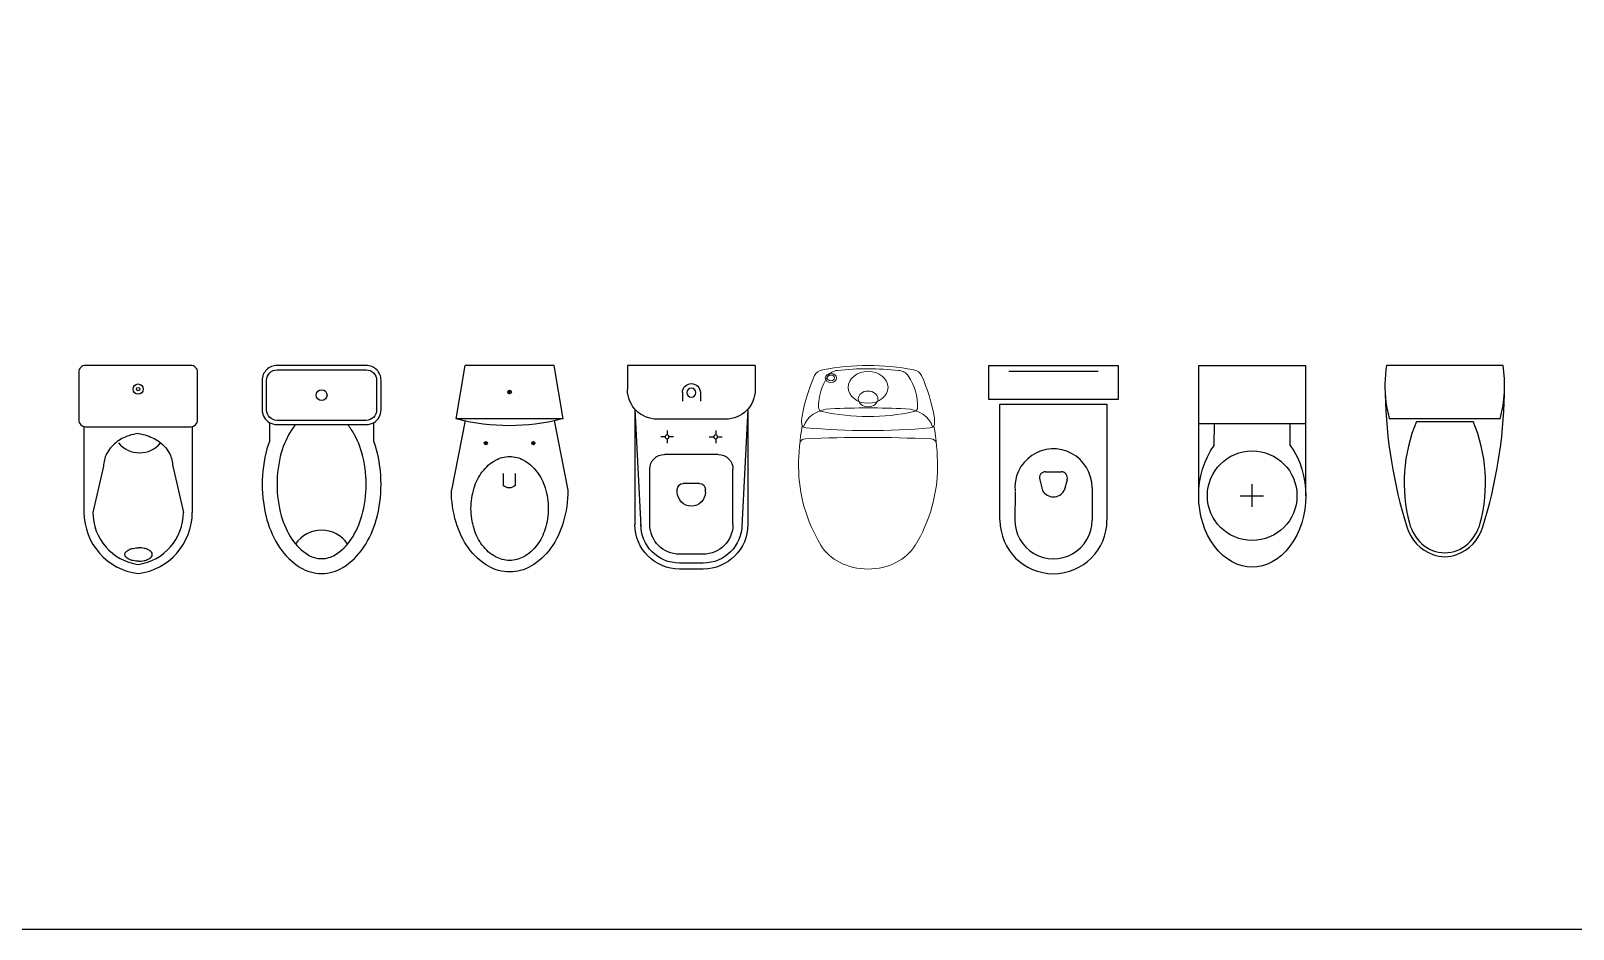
# Model space of a CAD drawing. Header units: millimetres. Extents: x 3103 to 179340, y -10977 to 70536.
# Drawn here: x 34266 to 39455, y -10977 to -7955 of the extents above; entities that cross this region are included whole.
import ezdxf

# ---------------------------------------------------------------- set-up
doc = ezdxf.new("R2010")
doc.units = ezdxf.units.MM
doc.header["$LTSCALE"] = 0.5
doc.layers.add('SANTEH', color=30, linetype='Continuous')
doc.layers.add('Сантехника', color=7, linetype='Continuous')

# ---------------------------------------------------------------- blocks, each defined once
blk = doc.blocks.new('UNITAZ')
at = {"layer": 'SANTEH'}
for p, q in [((-185.4, 149.4), (-419.7, 196)), ((-180, 180), (0, 150)), ((-180, -180), (-180, 180)), ((0, -150), (0, 150)), ((-266.6, 80), (-256.1, 80)), ((-266.6, 80), (-256.1, 80)), ((-261.4, 74.7), (-261.4, 85.3)), ((-364.1, 21.5), (-403.9, 21.5)), ((-90, -6.2), (-90, 6.2)), ((-364.1, -18.5), (-403.9, -18.5)), ((-96.2, 0), (-83.8, 0)), ((-266.6, -80), (-256.1, -80)), ((-261.4, -85.3), (-261.4, -74.7)), ((-185.4, -149.4), (-419.7, -196)), ((-180, -180), (0, -150))]:
    blk.add_line(p, q, dxfattribs=at)
for points in [[(-419.7, -196, -0.071867), (-528.6, -180.3, -0.083212), (-614.2, -138.6, -0.106686), (-675.6, -71.3, -0.132417), (-694.8, 0, -0.132417), (-675.6, 71.3, -0.106686), (-614.2, 138.6, -0.083212), (-528.6, 180.3, -0.071867), (-419.7, 196, -0.071867)], [(-403.9, -18.5, -0.00076), (-404.1, -18.3, -0.187561), (-411.8, 1.5, -0.187561), (-404.1, 21.3, -0.00076), (-403.9, 21.5, -0.059947)]]:
    blk.add_lwpolyline(points, format="xyb", dxfattribs=at)
blk.add_lwpolyline([(-481.3, -130, -0.074891), (-550.2, -119.6, -0.085396), (-604.8, -91.9, -0.106179), (-643.6, -47.6, -0.127663), (-656, 0, -0.127663), (-643.6, 47.6, -0.106179), (-604.8, 91.9, -0.085396), (-550.2, 119.6, -0.074891), (-481.3, 130, -0.074891), (-412.3, 119.6, -0.085396), (-357.7, 91.9, -0.106179), (-318.9, 47.6, -0.127663), (-306.6, 0, -0.127663), (-318.9, -47.6, -0.106179), (-357.7, -91.9, -0.085396), (-412.3, -119.6, -0.074891)], format="xyb", close=True, dxfattribs=at)
for centre, radius in [((-261.4, 80), 5.28), ((-90, 0), 6.18), ((-261.4, -80), 5.28)]:
    blk.add_circle(centre, radius, dxfattribs=at)
blk.add_arc((503.3, 1.5), 705, 165.7277, 194.2723, dxfattribs=at)
blk = doc.blocks.new('YN1')
at = {"layer": 'SANTEH'}
for p, q in [((-215, 0), (215, 0)), ((-215, 0), (-215, -81)), ((215, 0), (215, -81)), ((-30.2, -91.6), (-30.2, -120.6)), ((30.2, -91.6), (30.2, -120.6)), ((-190, -147.1), (-169.8, -541.6)), ((-190, -147.1), (-190, -535)), ((190, -147.1), (169.8, -541.6)), ((190, -147.1), (190, -535)), ((-115, -181), (115, -181)), ((-88.3, -240.2), (-103.3, -240.2)), ((-81.8, -218.7), (-81.8, -233.7)), ((-81.8, -246.6), (-81.8, -261.6)), ((-60.3, -240.2), (-75.3, -240.2)), ((60.3, -240.2), (75.3, -240.2)), ((81.8, -218.7), (81.8, -233.7)), ((81.8, -246.6), (81.8, -261.6)), ((88.3, -240.2), (103.3, -240.2)), ((-90, -299.4), (90, -299.4)), ((-140, -535), (-140, -349.4)), ((140, -535), (140, -349.4)), ((-27.3, -397.2), (27.3, -397.2)), ((-47.3, -426.1), (-47.3, -417.2)), ((47.3, -426.1), (47.3, -417.2)), ((-40, -635), (40, -635)), ((-40, -665), (40, -665)), ((-40, -685), (40, -685))]:
    blk.add_line(p, q, dxfattribs=at)
for centre, radius in [((0, -91.6), 15.2), ((-81.8, -240.2), 6.47), ((81.8, -240.2), 6.47)]:
    blk.add_circle(centre, radius, dxfattribs=at)
for centre, radius, start, end in [((-115, -81), 100, 180, 270), ((0, -91.6), 30.2, 0, 180), ((115, -81), 100, 270, 0), ((-90, -349.4), 50, 90, 180), ((90, -349.4), 50, 0, 90), ((-27.3, -417.2), 20, 90, 180), ((27.3, -417.2), 20, 0, 90), ((0, -426.1), 47.3, 180, 0), ((-40, -535), 150, 180, 270), ((-40, -535), 130, 180, 270), ((-40, -535), 100, 180, 270), ((40, -535), 130, 270, 0), ((40, -535), 100, 270, 0), ((40, -535), 150, 270, 0)]:
    blk.add_arc(centre, radius, start, end, dxfattribs=at)
blk = doc.blocks.new('YN3')
at = {"layer": 'Сантехника', "xscale": -1, "rotation": 90}
blk.add_blockref('YN1', (-91.6, -30.2), dxfattribs=at)
blk = doc.blocks.new('K10-44')
at = {"layer": 'SANTEH'}
for points in [[(-182, 222.6, 0.020439), (-174, 197.6), (-174, 134.8, 0.262987), (-198.2, 92), (-198.2, -8, 0.414214), (-148.2, -58), (151.8, -58, 0.414214), (201.8, -8), (201.8, 92, 0.262987), (177.6, 134.8), (177.6, 197.6, 0.020439), (185.6, 222.6, 0.067459), (201.8, 342, 0.067459), (185.6, 461.3, 0.079812), (143.2, 554.1, 0.107118), (73.7, 621.5, 0.139889), (1.8, 642, 0.139889), (-70.1, 621.5, 0.107118), (-139.6, 554.1, 0.079812), (-182, 461.3, 0.067459), (-198.2, 342, 0.067459)], [(-148.2, 127), (151.8, 127, -0.414214), (186.8, 92), (186.8, -8, -0.414214), (151.8, -43), (-148.2, -43, -0.414214), (-183.2, -8), (-183.2, 92, -0.414214)]]:
    blk.add_lwpolyline(points, format="xyb", close=True, dxfattribs=at)
for points in [[(89.9, 142, 0.027307), (101.6, 157.6, 0.079812), (137.4, 235.9, 0.067459), (151.8, 342, 0.067459), (137.4, 448, 0.079812), (101.6, 526.4, 0.107118), (47.3, 579, 0.139889), (1.8, 592, 0.139889), (-43.7, 579, 0.107118), (-98, 526.4, 0.079812), (-133.8, 448, 0.067459), (-148.2, 342, 0.067459), (-133.8, 235.9, 0.079812), (-98, 157.6, 0.027307), (-86.4, 142, 0.139889)], [(-174, 134.8, -0.136371), (-148.2, 142), (151.8, 142, -0.136371), (177.6, 134.8)]]:
    blk.add_lwpolyline(points, format="xyb", dxfattribs=at)
blk.add_circle((1.8, 42), 18.3, dxfattribs=at)
blk.add_arc((1.8, 601.6), 105.3, 213.8994, 326.1006, dxfattribs=at)
blk = doc.blocks.new('s_14')
at = {"layer": 'SANTEH', "lineweight": 0, "extrusion": (0, 0, -1)}
for centre, major_axis, start_param, end_param in [((-0.2, -522.3), (652.4, -0.3), 4.476887, 4.947891), ((-0.2, -522.3), (652.4, -0.3), 4.476887, 4.947891), ((681.3, -278.7), (913.7, -0.4), 3.289642, 3.481728), ((681.3, -278.7), (913.7, -0.4), 3.289642, 3.481728), ((-143.1, -44.8), (39.1, 0), 3.481728, 4.476887), ((-143.1, -44.8), (39.1, 0), 3.481728, 4.476887), ((118.1, -139.4), (284.9, -0.1), 3.130806, 3.616946), ((-125.1, -42.1), (19.2, 0), 3.141593, 9.424778), ((-125.1, -42.1), (12.2, 0), 3.141593, 9.424778), ((-97.4, -50.5), (42.5, 0), 3.616946, 4.577347), ((-0.3, -624.1), (765.5, -0.4), 4.577347, 4.847431), ((0, -73.8), (67.1, 0), 3.141593, 9.424778), ((97.3, -50.6), (42.5, 0), -1.435755, -0.475353), ((-118.3, -139.3), (284.9, -0.1), -0.475353, 0.010787), ((143.1, -44.9), (39.1, 0), -1.335294, -0.340135), ((143.1, -44.9), (39.1, 0), -1.335294, -0.340135), ((-681.5, -278.1), (913.7, -0.4), -0.340135, -0.148049), ((-681.5, -278.1), (913.7, -0.4), -0.340135, -0.148049), ((-0.1, -112.6), (32.9, 0), 3.141593, 9.424778), ((-120.9, -224.6), (98.7, 0), 3.365215, 4.657014), ((-148.9, -141.6), (17.9, 0), 1.839297, 3.130806), ((0.1, 291.4), (579, -0.3), 1.302296, 1.839297), ((-0.9, -1969.6), (2281.8, -1.1), 4.657014, 4.767764), ((120.7, -224.8), (98.7, 0), -1.515421, -0.223622), ((148.8, -141.7), (17.9, 0), 0.010787, 1.302296), ((999.2, -341.8), (1233.1, -0.6), 3.141593, 3.282422), ((999.2, -341.8), (1233.1, -0.6), 3.141593, 3.282422), ((-87.1, -186.6), (136.8, -0.1), 3.032389, 3.289642), ((-87.1, -186.6), (136.8, -0.1), 3.032389, 3.289642), ((-207.2, -197.1), (16, 0), 1.680926, 3.032389), ((-207.2, -197.1), (16, 0), 1.680926, 3.032389), ((207, -197.3), (16, 0), 0.109204, 1.460666), ((207, -197.3), (16, 0), 0.109204, 1.460666), ((-999.6, -340.9), (1233.1, -0.6), -0.140829, 0), ((-999.6, -340.9), (1233.1, -0.6), -0.140829, 0), ((86.9, -186.7), (136.8, -0.1), -0.148049, 0.109204), ((86.9, -186.7), (136.8, -0.1), -0.148049, 0.109204), ((-210, -262.6), (19.7, 0), 3.222651, 4.658459), ((-1.6, -3375.8), (3914.3, -1.8), 4.658459, 4.766319), ((0.6, 1302.1), (1900.3, -0.9), 1.460666, 1.680926), ((0.6, 1302.1), (1900.3, -0.9), 1.460666, 1.680926), ((209.8, -262.8), (19.7, 0), -1.516867, -0.081058), ((526.7, -341.6), (760.5, -0.4), 2.693443, 3.141593), ((526.7, -341.6), (760.5, -0.4), 2.693443, 3.141593), ((-527, -341.1), (760.5, -0.4), 0, 0.44815), ((-527, -341.1), (760.5, -0.4), 0, 0.44815), ((-0.3, -544.1), (175.9, -0.1), 0.44815, 2.693443), ((-0.3, -544.1), (175.9, -0.1), 0.44815, 2.693443)]:
    blk.add_ellipse(centre, major_axis=major_axis, ratio=0.800511, start_param=start_param, end_param=end_param, dxfattribs=at)
blk = doc.blocks.new('A$C051A4A38')
at = {"layer": 'SANTEH'}
for p, q in [((17.8, 493.5), (17.8, 205.3)), ((382.2, 493.5), (382.2, 205.3)), ((83.8, 360.6), (47.8, 205.3)), ((316.2, 360.6), (352.2, 205.3))]:
    blk.add_line(p, q, dxfattribs=at)
blk.add_lwpolyline([(377, 699.7), (23, 699.7, 0.414214), (0, 676.7), (0, 516.5, 0.414214), (23, 493.5), (377, 493.5, 0.414214), (400, 516.5), (400, 676.7, 0.414214)], format="xyb", close=True, dxfattribs=at)
for points in [[(200, 470.6, 0.046371), (168.6, 463.3, 0.088923), (124.7, 439.5, 0.104957), (93.9, 401.9, 0.120011), (83.8, 360.6, 0.120011)], [(200, 470.6, -0.046371), (231.4, 463.3, -0.088923), (275.3, 439.5, -0.104957), (306.1, 401.9, -0.120011), (316.2, 360.6, -0.120011)], [(201.4, 41.2, -0.049911), (182.8, 43.1, -0.063732), (168.9, 47.8, -0.103622), (158.2, 56.1, -0.177768), (155.4, 63.7, -0.177768), (158.2, 71.3, -0.103622), (168.9, 79.6, -0.063732), (182.8, 84.3, -0.049911), (201.4, 86.2, -0.049911)], [(201.4, 41.2, 0.049911), (220, 43.1, 0.063732), (233.9, 47.8, 0.103622), (244.6, 56.1, 0.177768), (247.4, 63.7, 0.177768), (244.6, 71.3, 0.103622), (233.9, 79.6, 0.063732), (220, 84.3, 0.049911), (201.4, 86.2, 0.049911)]]:
    blk.add_lwpolyline(points, format="xyb", dxfattribs=at)
for radius in [17.2, 5.75]:
    blk.add_circle((200, 620), radius, dxfattribs=at)
for centre, radius, start, end in [((203.5, 493.5), 87.7, 218.0102, 270.9041), ((206.2, 493.5), 87.7, 269.0959, 321.9898), ((224.6, 205.3), 206.8, 180, 263.1637), ((224.6, 205.3), 176.8, 180, 261.9966), ((175.4, 205.3), 176.8, 278.0034, 0), ((175.4, 205.3), 206.8, 276.8363, 0)]:
    blk.add_arc(centre, radius, start, end, dxfattribs=at)
blk = doc.blocks.new('y2')
at = {"layer": 'SANTEH', "ltscale": 5}
for p, q in [((180, 475.8), (180, 399)), ((0, 438.3), (0, 0)), ((220.1, 438.3), (142, 438.3)), ((360, 438.3), (360, 0)), ((52.1, 269.5), (52.7, 197.1)), ((307.9, 269.5), (307.3, 197.1)), ((0, 196.6), (360, 196.6)), ((360, 0), (0, 0))]:
    blk.add_line(p, q, dxfattribs=at)
blk.add_circle((180, 438.3), 150.7, dxfattribs=at)
at = {"layer": 'SANTEH', "ltscale": 5, "extrusion": (0, 0, -1)}
blk.add_ellipse((180, 438.3), major_axis=(0, 240), ratio=0.75, start_param=3.932125, end_param=8.634245, dxfattribs=at)
blk = doc.blocks.new('y3')
at = {"layer": 'SANTEH', "ltscale": 5}
for p, q in [((37.5, 130.7), (37.5, 520.7)), ((87.5, 410.7), (87.5, 520.7)), ((346.6, 426.1), (347.5, 520.7)), ((397.5, 520.7), (397.5, 130.7)), ((171.9, 384.5), (181.1, 421.3)), ((263.1, 384.5), (253.9, 421.3)), ((244.3, 357.8), (190.7, 357.8)), ((397.5, 130.7), (37.5, 130.7)), ((67.5, 20.7), (367.5, 20.7))]:
    blk.add_line(p, q, dxfattribs=at)
blk.add_lwpolyline([(0, 115), (435, 115), (435, 0), (0, 0), (0, 115)], dxfattribs=at)
for centre, radius, start, end in [((217.5, 520.7), 180, 0, 180), ((217.5, 520.7), 130, 359.1579, 180), ((217.5, 410.7), 130, 180, 5.9855), ((217.5, 399.9), 42.2, 30.5234, 149.4766), ((190.7, 377.8), 20, 160.5038, 270), ((244.3, 377.8), 20, 270, 19.4962)]:
    blk.add_arc(centre, radius, start, end, dxfattribs=at)
blk = doc.blocks.new('y5')
at = {"layer": 'SANTEH', "ltscale": 5}
for p, q in [((392.5, 0), (0, 0)), ((382.5, -180), (10, -180)), ((100.6, -188.2), (291.9, -188.2))]:
    blk.add_line(p, q, dxfattribs=at)
blk.add_lwpolyline([(382.5, -180), (392.6, -134.7), (397.5, -90.9), (397.5, -44.6), (392.5, 0)], dxfattribs=at)
for centre, radius, start, end in [((406.3, -67.7), 411.9, 170.5377, 187.7399), ((1615.7, -62.7), 1620.4, 181.2224, 197.2477), ((-1223.2, -62.7), 1620.4, 342.7523, 358.7776), ((406.3, -67.7), 411.9, 187.7399, 195.822), ((594.7, -394.2), 535.3, 157.3737, 194.7786), ((-202.2, -394.2), 535.3, 345.2214, 22.6263), ((207.1, -500), 145.4, 197.2477, 249.5476), ((216.9, -493.8), 144.6, 194.7786, 226.8543), ((185.4, -500), 145.4, 290.4524, 342.7523), ((175.6, -493.8), 144.6, 313.1457, 345.2214), ((196.3, -515.9), 114.4, 226.8543, 313.1457), ((196.3, -529), 114.4, 249.5476, 290.4524)]:
    blk.add_arc(centre, radius, start, end, dxfattribs=at)

msp = doc.modelspace()

# ---------------------------------------------------------------- linework, layer by layer
at = {"layer": 'SANTEH'}
msp.add_lwpolyline([(28440.7, -10976.6), (63114.5, -10976.6), (63114.5, 7714.5), (28440.7, 7714.5)], close=True, dxfattribs=at)

# ---------------------------------------------------------------- block references
for name, p in [('A$C051A4A38', (34427.1, -9780)), ('s_14', (37083.2, -9080.3)), ('y5', (38827.4, -9080.3))]:
    msp.add_blockref(name, p, dxfattribs=at)
for name, p, rotation in [('K10-44', (35246.2, -9138.3), 180), ('UNITAZ', (35877, -9080.3), 90), ('YN3', (36518.7, -9171.9), 270), ('y3', (37924.3, -9080.3), 180), ('y2', (38555.5, -9080.3), 180)]:
    msp.add_blockref(name, p, dxfattribs=dict(at, rotation=rotation))

doc.saveas('drawing.dxf')
